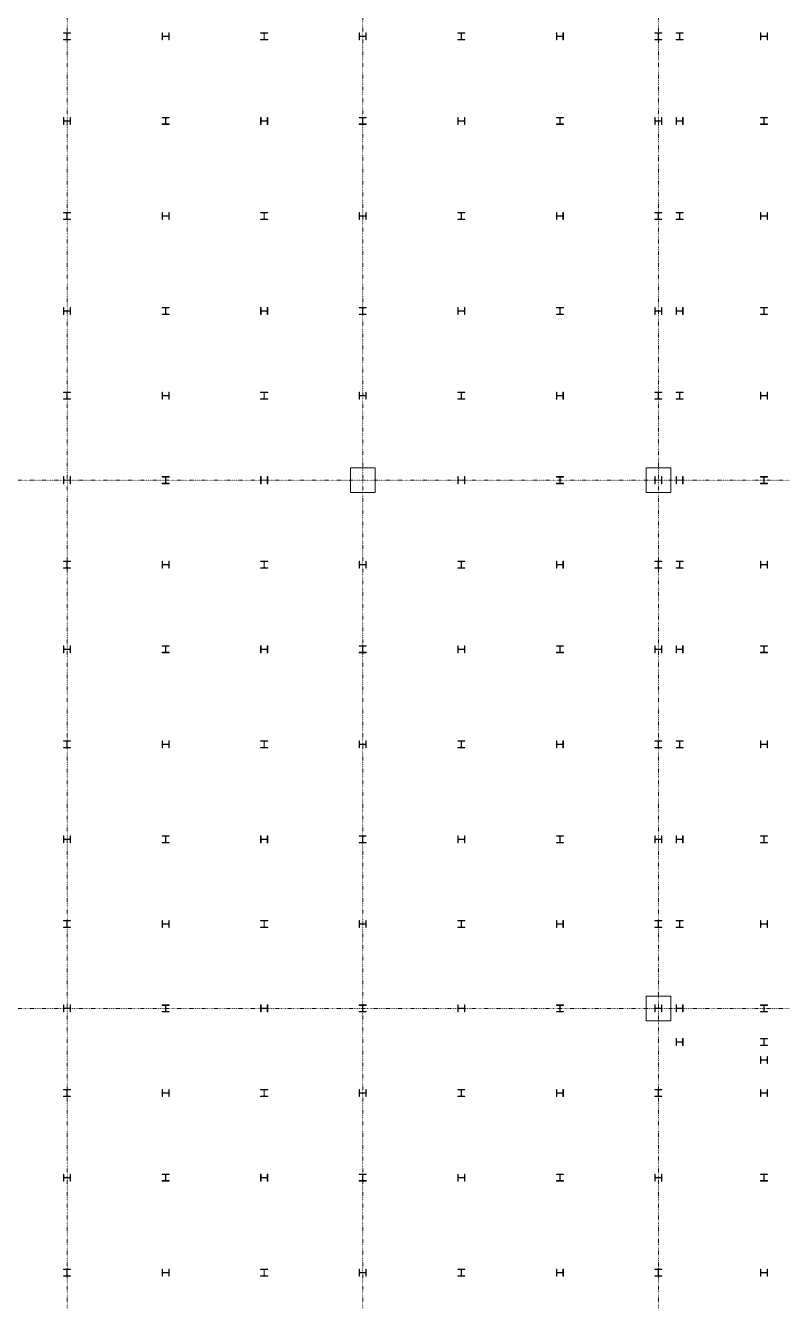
# Model space of a CAD drawing. Extents: x -32000 to 290600, y -111057 to 131250.
# Drawn here: x 109219 to 130725, y 6681 to 42908 of the extents above; entities that cross this region are included whole.
import ezdxf

# ---------------------------------------------------------------- set-up
doc = ezdxf.new("R2010")
doc.units = 0
doc.header["$LTSCALE"] = 5
doc.linetypes.add('H12PL2$0$JJP_三點線', pattern=[0.9, 0.3, -0.15, 0, -0.15, 0, -0.15, 0, -0.15])
doc.layers.add('H12PL2$0$S-COL', color=252, linetype='Continuous')
doc.layers.add('H12PL2$0$S-GRID', color=252, linetype='Continuous')

# ---------------------------------------------------------------- blocks, each defined once
blk = doc.blocks.new('H12PL2')
at = {"layer": 'H12PL2$0$S-COL', "lineweight": 0, "flags": 128}
for points in [[(110500, 42500), (110500, 42512), (110417, 42512, -0.41421356), (110404, 42525), (110404, 42675, -0.41421356), (110417, 42688), (110500, 42688), (110500, 42700), (110300, 42700), (110300, 42688), (110383, 42688, -0.41421356), (110396, 42675), (110396, 42525, -0.41421356), (110383, 42512), (110300, 42512), (110300, 42500)], [(113300, 42700), (113288, 42700), (113288, 42617, -0.41421356), (113275, 42604), (113125, 42604, -0.41421356), (113112, 42617), (113112, 42700), (113100, 42700), (113100, 42500), (113112, 42500), (113112, 42583, -0.41421356), (113125, 42596), (113275, 42596, -0.41421356), (113288, 42583), (113288, 42500), (113300, 42500)], [(116100, 42500), (116100, 42512), (116017, 42512, -0.41421356), (116004, 42525), (116004, 42675, -0.41421356), (116017, 42688), (116100, 42688), (116100, 42700), (115900, 42700), (115900, 42688), (115983, 42688, -0.41421356), (115996, 42675), (115996, 42525, -0.41421356), (115983, 42512), (115900, 42512), (115900, 42500)], [(118900, 42700), (118888, 42700), (118888, 42617, -0.41421356), (118875, 42604), (118725, 42604, -0.41421356), (118712, 42617), (118712, 42700), (118700, 42700), (118700, 42500), (118712, 42500), (118712, 42583, -0.41421356), (118725, 42596), (118875, 42596, -0.41421356), (118888, 42583), (118888, 42500), (118900, 42500)], [(121700, 42500), (121700, 42512), (121617, 42512, -0.41421356), (121604, 42525), (121604, 42675, -0.41421356), (121617, 42688), (121700, 42688), (121700, 42700), (121500, 42700), (121500, 42688), (121583, 42688, -0.41421356), (121596, 42675), (121596, 42525, -0.41421356), (121583, 42512), (121500, 42512), (121500, 42500)], [(124500, 42700), (124488, 42700), (124488, 42617, -0.41421356), (124475, 42604), (124325, 42604, -0.41421356), (124312, 42617), (124312, 42700), (124300, 42700), (124300, 42500), (124312, 42500), (124312, 42583, -0.41421356), (124325, 42596), (124475, 42596, -0.41421356), (124488, 42583), (124488, 42500), (124500, 42500)], [(127300, 42500), (127300, 42512), (127217, 42512, -0.41421356), (127204, 42525), (127204, 42675, -0.41421356), (127217, 42688), (127300, 42688), (127300, 42700), (127100, 42700), (127100, 42688), (127183, 42688, -0.41421356), (127196, 42675), (127196, 42525, -0.41421356), (127183, 42512), (127100, 42512), (127100, 42500)], [(127900, 42500), (127900, 42512), (127817, 42512, -0.41421356), (127804, 42525), (127804, 42675, -0.41421356), (127817, 42688), (127900, 42688), (127900, 42700), (127700, 42700), (127700, 42688), (127783, 42688, -0.41421356), (127796, 42675), (127796, 42525, -0.41421356), (127783, 42512), (127700, 42512), (127700, 42500)], [(130300, 42700), (130288, 42700), (130288, 42617, -0.41421356), (130275, 42604), (130125, 42604, -0.41421356), (130112, 42617), (130112, 42700), (130100, 42700), (130100, 42500), (130112, 42500), (130112, 42583, -0.41421356), (130125, 42596), (130275, 42596, -0.41421356), (130288, 42583), (130288, 42500), (130300, 42500)], [(110500, 40300), (110488, 40300), (110488, 40217, -0.41421356), (110475, 40204), (110325, 40204, -0.41421356), (110312, 40217), (110312, 40300), (110300, 40300), (110300, 40100), (110312, 40100), (110312, 40183, -0.41421356), (110325, 40196), (110475, 40196, -0.41421356), (110488, 40183), (110488, 40100), (110500, 40100)], [(113300, 40100), (113300, 40112), (113217, 40112, -0.41421356), (113204, 40125), (113204, 40275, -0.41421356), (113217, 40288), (113300, 40288), (113300, 40300), (113100, 40300), (113100, 40288), (113183, 40288, -0.41421356), (113196, 40275), (113196, 40125, -0.41421356), (113183, 40112), (113100, 40112), (113100, 40100)], [(116100, 40300), (116088, 40300), (116088, 40217, -0.41421356), (116075, 40204), (115925, 40204, -0.41421356), (115912, 40217), (115912, 40300), (115900, 40300), (115900, 40100), (115912, 40100), (115912, 40183, -0.41421356), (115925, 40196), (116075, 40196, -0.41421356), (116088, 40183), (116088, 40100), (116100, 40100)], [(118900, 40100), (118900, 40112), (118817, 40112, -0.41421356), (118804, 40125), (118804, 40275, -0.41421356), (118817, 40288), (118900, 40288), (118900, 40300), (118700, 40300), (118700, 40288), (118783, 40288, -0.41421356), (118796, 40275), (118796, 40125, -0.41421356), (118783, 40112), (118700, 40112), (118700, 40100)], [(121700, 40300), (121688, 40300), (121688, 40217, -0.41421356), (121675, 40204), (121525, 40204, -0.41421356), (121512, 40217), (121512, 40300), (121500, 40300), (121500, 40100), (121512, 40100), (121512, 40183, -0.41421356), (121525, 40196), (121675, 40196, -0.41421356), (121688, 40183), (121688, 40100), (121700, 40100)], [(124500, 40100), (124500, 40112), (124417, 40112, -0.41421356), (124404, 40125), (124404, 40275, -0.41421356), (124417, 40288), (124500, 40288), (124500, 40300), (124300, 40300), (124300, 40288), (124383, 40288, -0.41421356), (124396, 40275), (124396, 40125, -0.41421356), (124383, 40112), (124300, 40112), (124300, 40100)], [(127300, 40300), (127288, 40300), (127288, 40217, -0.41421356), (127275, 40204), (127125, 40204, -0.41421356), (127112, 40217), (127112, 40300), (127100, 40300), (127100, 40100), (127112, 40100), (127112, 40183, -0.41421356), (127125, 40196), (127275, 40196, -0.41421356), (127288, 40183), (127288, 40100), (127300, 40100)], [(127900, 40300), (127888, 40300), (127888, 40217, -0.41421356), (127875, 40204), (127725, 40204, -0.41421356), (127712, 40217), (127712, 40300), (127700, 40300), (127700, 40100), (127712, 40100), (127712, 40183, -0.41421356), (127725, 40196), (127875, 40196, -0.41421356), (127888, 40183), (127888, 40100), (127900, 40100)], [(130300, 40100), (130300, 40112), (130217, 40112, -0.41421356), (130204, 40125), (130204, 40275, -0.41421356), (130217, 40288), (130300, 40288), (130300, 40300), (130100, 40300), (130100, 40288), (130183, 40288, -0.41421356), (130196, 40275), (130196, 40125, -0.41421356), (130183, 40112), (130100, 40112), (130100, 40100)], [(110500, 37400), (110500, 37412), (110417, 37412, -0.41421356), (110404, 37425), (110404, 37575, -0.41421356), (110417, 37588), (110500, 37588), (110500, 37600), (110300, 37600), (110300, 37588), (110383, 37588, -0.41421356), (110396, 37575), (110396, 37425, -0.41421356), (110383, 37412), (110300, 37412), (110300, 37400)], [(113300, 37600), (113288, 37600), (113288, 37517, -0.41421356), (113275, 37504), (113125, 37504, -0.41421356), (113112, 37517), (113112, 37600), (113100, 37600), (113100, 37400), (113112, 37400), (113112, 37483, -0.41421356), (113125, 37496), (113275, 37496, -0.41421356), (113288, 37483), (113288, 37400), (113300, 37400)], [(116100, 37400), (116100, 37412), (116017, 37412, -0.41421356), (116004, 37425), (116004, 37575, -0.41421356), (116017, 37588), (116100, 37588), (116100, 37600), (115900, 37600), (115900, 37588), (115983, 37588, -0.41421356), (115996, 37575), (115996, 37425, -0.41421356), (115983, 37412), (115900, 37412), (115900, 37400)], [(118900, 37600), (118888, 37600), (118888, 37517, -0.41421356), (118875, 37504), (118725, 37504, -0.41421356), (118712, 37517), (118712, 37600), (118700, 37600), (118700, 37400), (118712, 37400), (118712, 37483, -0.41421356), (118725, 37496), (118875, 37496, -0.41421356), (118888, 37483), (118888, 37400), (118900, 37400)], [(121700, 37400), (121700, 37412), (121617, 37412, -0.41421356), (121604, 37425), (121604, 37575, -0.41421356), (121617, 37588), (121700, 37588), (121700, 37600), (121500, 37600), (121500, 37588), (121583, 37588, -0.41421356), (121596, 37575), (121596, 37425, -0.41421356), (121583, 37412), (121500, 37412), (121500, 37400)], [(124500, 37600), (124488, 37600), (124488, 37517, -0.41421356), (124475, 37504), (124325, 37504, -0.41421356), (124312, 37517), (124312, 37600), (124300, 37600), (124300, 37400), (124312, 37400), (124312, 37483, -0.41421356), (124325, 37496), (124475, 37496, -0.41421356), (124488, 37483), (124488, 37400), (124500, 37400)], [(127300, 37400), (127300, 37412), (127217, 37412, -0.41421356), (127204, 37425), (127204, 37575, -0.41421356), (127217, 37588), (127300, 37588), (127300, 37600), (127100, 37600), (127100, 37588), (127183, 37588, -0.41421356), (127196, 37575), (127196, 37425, -0.41421356), (127183, 37412), (127100, 37412), (127100, 37400)], [(127900, 37400), (127900, 37412), (127817, 37412, -0.41421356), (127804, 37425), (127804, 37575, -0.41421356), (127817, 37588), (127900, 37588), (127900, 37600), (127700, 37600), (127700, 37588), (127783, 37588, -0.41421356), (127796, 37575), (127796, 37425, -0.41421356), (127783, 37412), (127700, 37412), (127700, 37400)], [(130300, 37600), (130288, 37600), (130288, 37517, -0.41421356), (130275, 37504), (130125, 37504, -0.41421356), (130112, 37517), (130112, 37600), (130100, 37600), (130100, 37400), (130112, 37400), (130112, 37483, -0.41421356), (130125, 37496), (130275, 37496, -0.41421356), (130288, 37483), (130288, 37400), (130300, 37400)], [(110500, 34900), (110488, 34900), (110488, 34817, -0.41421356), (110475, 34804), (110325, 34804, -0.41421356), (110312, 34817), (110312, 34900), (110300, 34900), (110300, 34700), (110312, 34700), (110312, 34783, -0.41421356), (110325, 34796), (110475, 34796, -0.41421356), (110488, 34783), (110488, 34700), (110500, 34700)], [(113300, 34700), (113300, 34712), (113217, 34712, -0.41421356), (113204, 34725), (113204, 34875, -0.41421356), (113217, 34888), (113300, 34888), (113300, 34900), (113100, 34900), (113100, 34888), (113183, 34888, -0.41421356), (113196, 34875), (113196, 34725, -0.41421356), (113183, 34712), (113100, 34712), (113100, 34700)], [(116100, 34900), (116088, 34900), (116088, 34817, -0.41421356), (116075, 34804), (115925, 34804, -0.41421356), (115912, 34817), (115912, 34900), (115900, 34900), (115900, 34700), (115912, 34700), (115912, 34783, -0.41421356), (115925, 34796), (116075, 34796, -0.41421356), (116088, 34783), (116088, 34700), (116100, 34700)], [(118900, 34700), (118900, 34712), (118817, 34712, -0.41421356), (118804, 34725), (118804, 34875, -0.41421356), (118817, 34888), (118900, 34888), (118900, 34900), (118700, 34900), (118700, 34888), (118783, 34888, -0.41421356), (118796, 34875), (118796, 34725, -0.41421356), (118783, 34712), (118700, 34712), (118700, 34700)], [(121700, 34900), (121688, 34900), (121688, 34817, -0.41421356), (121675, 34804), (121525, 34804, -0.41421356), (121512, 34817), (121512, 34900), (121500, 34900), (121500, 34700), (121512, 34700), (121512, 34783, -0.41421356), (121525, 34796), (121675, 34796, -0.41421356), (121688, 34783), (121688, 34700), (121700, 34700)], [(124500, 34700), (124500, 34712), (124417, 34712, -0.41421356), (124404, 34725), (124404, 34875, -0.41421356), (124417, 34888), (124500, 34888), (124500, 34900), (124300, 34900), (124300, 34888), (124383, 34888, -0.41421356), (124396, 34875), (124396, 34725, -0.41421356), (124383, 34712), (124300, 34712), (124300, 34700)], [(127300, 34900), (127288, 34900), (127288, 34817, -0.41421356), (127275, 34804), (127125, 34804, -0.41421356), (127112, 34817), (127112, 34900), (127100, 34900), (127100, 34700), (127112, 34700), (127112, 34783, -0.41421356), (127125, 34796), (127275, 34796, -0.41421356), (127288, 34783), (127288, 34700), (127300, 34700)], [(127900, 34900), (127888, 34900), (127888, 34817, -0.41421356), (127875, 34804), (127725, 34804, -0.41421356), (127712, 34817), (127712, 34900), (127700, 34900), (127700, 34700), (127712, 34700), (127712, 34783, -0.41421356), (127725, 34796), (127875, 34796, -0.41421356), (127888, 34783), (127888, 34700), (127900, 34700)], [(130300, 34700), (130300, 34712), (130217, 34712, -0.41421356), (130204, 34725), (130204, 34875, -0.41421356), (130217, 34888), (130300, 34888), (130300, 34900), (130100, 34900), (130100, 34888), (130183, 34888, -0.41421356), (130196, 34875), (130196, 34725, -0.41421356), (130183, 34712), (130100, 34712), (130100, 34700)], [(110500, 32300), (110500, 32312), (110417, 32312, -0.41421356), (110404, 32325), (110404, 32475, -0.41421356), (110417, 32488), (110500, 32488), (110500, 32500), (110300, 32500), (110300, 32488), (110383, 32488, -0.41421356), (110396, 32475), (110396, 32325, -0.41421356), (110383, 32312), (110300, 32312), (110300, 32300)], [(113300, 32500), (113288, 32500), (113288, 32417, -0.41421356), (113275, 32404), (113125, 32404, -0.41421356), (113112, 32417), (113112, 32500), (113100, 32500), (113100, 32300), (113112, 32300), (113112, 32383, -0.41421356), (113125, 32396), (113275, 32396, -0.41421356), (113288, 32383), (113288, 32300), (113300, 32300)], [(116100, 32300), (116100, 32312), (116017, 32312, -0.41421356), (116004, 32325), (116004, 32475, -0.41421356), (116017, 32488), (116100, 32488), (116100, 32500), (115900, 32500), (115900, 32488), (115983, 32488, -0.41421356), (115996, 32475), (115996, 32325, -0.41421356), (115983, 32312), (115900, 32312), (115900, 32300)], [(118900, 32500), (118888, 32500), (118888, 32417, -0.41421356), (118875, 32404), (118725, 32404, -0.41421356), (118712, 32417), (118712, 32500), (118700, 32500), (118700, 32300), (118712, 32300), (118712, 32383, -0.41421356), (118725, 32396), (118875, 32396, -0.41421356), (118888, 32383), (118888, 32300), (118900, 32300)], [(121700, 32300), (121700, 32312), (121617, 32312, -0.41421356), (121604, 32325), (121604, 32475, -0.41421356), (121617, 32488), (121700, 32488), (121700, 32500), (121500, 32500), (121500, 32488), (121583, 32488, -0.41421356), (121596, 32475), (121596, 32325, -0.41421356), (121583, 32312), (121500, 32312), (121500, 32300)], [(124500, 32500), (124488, 32500), (124488, 32417, -0.41421356), (124475, 32404), (124325, 32404, -0.41421356), (124312, 32417), (124312, 32500), (124300, 32500), (124300, 32300), (124312, 32300), (124312, 32383, -0.41421356), (124325, 32396), (124475, 32396, -0.41421356), (124488, 32383), (124488, 32300), (124500, 32300)], [(127300, 32300), (127300, 32312), (127217, 32312, -0.41421356), (127204, 32325), (127204, 32475, -0.41421356), (127217, 32488), (127300, 32488), (127300, 32500), (127100, 32500), (127100, 32488), (127183, 32488, -0.41421356), (127196, 32475), (127196, 32325, -0.41421356), (127183, 32312), (127100, 32312), (127100, 32300)], [(127900, 32300), (127900, 32312), (127817, 32312, -0.41421356), (127804, 32325), (127804, 32475, -0.41421356), (127817, 32488), (127900, 32488), (127900, 32500), (127700, 32500), (127700, 32488), (127783, 32488, -0.41421356), (127796, 32475), (127796, 32325, -0.41421356), (127783, 32312), (127700, 32312), (127700, 32300)], [(130300, 32500), (130288, 32500), (130288, 32417, -0.41421356), (130275, 32404), (130125, 32404, -0.41421356), (130112, 32417), (130112, 32500), (130100, 32500), (130100, 32300), (130112, 32300), (130112, 32383, -0.41421356), (130125, 32396), (130275, 32396, -0.41421356), (130288, 32383), (130288, 32300), (130300, 32300)], [(110500, 30100), (110488, 30100), (110488, 30017, -0.41421356), (110475, 30004), (110325, 30004, -0.41421356), (110312, 30017), (110312, 30100), (110300, 30100), (110300, 29900), (110312, 29900), (110312, 29983, -0.41421356), (110325, 29996), (110475, 29996, -0.41421356), (110488, 29983), (110488, 29900), (110500, 29900)], [(113300, 29900), (113300, 29912), (113217, 29912, -0.41421356), (113204, 29925), (113204, 30075, -0.41421356), (113217, 30088), (113300, 30088), (113300, 30100), (113100, 30100), (113100, 30088), (113183, 30088, -0.41421356), (113196, 30075), (113196, 29925, -0.41421356), (113183, 29912), (113100, 29912), (113100, 29900)], [(116100, 30100), (116088, 30100), (116088, 30017, -0.41421356), (116075, 30004), (115925, 30004, -0.41421356), (115912, 30017), (115912, 30100), (115900, 30100), (115900, 29900), (115912, 29900), (115912, 29983, -0.41421356), (115925, 29996), (116075, 29996, -0.41421356), (116088, 29983), (116088, 29900), (116100, 29900)], [(121700, 30100), (121688, 30100), (121688, 30017, -0.41421356), (121675, 30004), (121525, 30004, -0.41421356), (121512, 30017), (121512, 30100), (121500, 30100), (121500, 29900), (121512, 29900), (121512, 29983, -0.41421356), (121525, 29996), (121675, 29996, -0.41421356), (121688, 29983), (121688, 29900), (121700, 29900)], [(124500, 29900), (124500, 29912), (124417, 29912, -0.41421356), (124404, 29925), (124404, 30075, -0.41421356), (124417, 30088), (124500, 30088), (124500, 30100), (124300, 30100), (124300, 30088), (124383, 30088, -0.41421356), (124396, 30075), (124396, 29925, -0.41421356), (124383, 29912), (124300, 29912), (124300, 29900)], [(127300, 30100), (127288, 30100), (127288, 30017, -0.41421356), (127275, 30004), (127125, 30004, -0.41421356), (127112, 30017), (127112, 30100), (127100, 30100), (127100, 29900), (127112, 29900), (127112, 29983, -0.41421356), (127125, 29996), (127275, 29996, -0.41421356), (127288, 29983), (127288, 29900), (127300, 29900)], [(127900, 30100), (127888, 30100), (127888, 30017, -0.41421356), (127875, 30004), (127725, 30004, -0.41421356), (127712, 30017), (127712, 30100), (127700, 30100), (127700, 29900), (127712, 29900), (127712, 29983, -0.41421356), (127725, 29996), (127875, 29996, -0.41421356), (127888, 29983), (127888, 29900), (127900, 29900)], [(130300, 29900), (130300, 29912), (130217, 29912, -0.41421356), (130204, 29925), (130204, 30075, -0.41421356), (130217, 30088), (130300, 30088), (130300, 30100), (130100, 30100), (130100, 30088), (130183, 30088, -0.41421356), (130196, 30075), (130196, 29925, -0.41421356), (130183, 29912), (130100, 29912), (130100, 29900)], [(110500, 27500), (110500, 27512), (110417, 27512, -0.41421356), (110404, 27525), (110404, 27675, -0.41421356), (110417, 27688), (110500, 27688), (110500, 27700), (110300, 27700), (110300, 27688), (110383, 27688, -0.41421356), (110396, 27675), (110396, 27525, -0.41421356), (110383, 27512), (110300, 27512), (110300, 27500)], [(113300, 27700), (113288, 27700), (113288, 27617, -0.41421356), (113275, 27604), (113125, 27604, -0.41421356), (113112, 27617), (113112, 27700), (113100, 27700), (113100, 27500), (113112, 27500), (113112, 27583, -0.41421356), (113125, 27596), (113275, 27596, -0.41421356), (113288, 27583), (113288, 27500), (113300, 27500)], [(116100, 27500), (116100, 27512), (116017, 27512, -0.41421356), (116004, 27525), (116004, 27675, -0.41421356), (116017, 27688), (116100, 27688), (116100, 27700), (115900, 27700), (115900, 27688), (115983, 27688, -0.41421356), (115996, 27675), (115996, 27525, -0.41421356), (115983, 27512), (115900, 27512), (115900, 27500)], [(118900, 27700), (118888, 27700), (118888, 27617, -0.41421356), (118875, 27604), (118725, 27604, -0.41421356), (118712, 27617), (118712, 27700), (118700, 27700), (118700, 27500), (118712, 27500), (118712, 27583, -0.41421356), (118725, 27596), (118875, 27596, -0.41421356), (118888, 27583), (118888, 27500), (118900, 27500)], [(121700, 27500), (121700, 27512), (121617, 27512, -0.41421356), (121604, 27525), (121604, 27675, -0.41421356), (121617, 27688), (121700, 27688), (121700, 27700), (121500, 27700), (121500, 27688), (121583, 27688, -0.41421356), (121596, 27675), (121596, 27525, -0.41421356), (121583, 27512), (121500, 27512), (121500, 27500)], [(124500, 27700), (124488, 27700), (124488, 27617, -0.41421356), (124475, 27604), (124325, 27604, -0.41421356), (124312, 27617), (124312, 27700), (124300, 27700), (124300, 27500), (124312, 27500), (124312, 27583, -0.41421356), (124325, 27596), (124475, 27596, -0.41421356), (124488, 27583), (124488, 27500), (124500, 27500)], [(127300, 27500), (127300, 27512), (127217, 27512, -0.41421356), (127204, 27525), (127204, 27675, -0.41421356), (127217, 27688), (127300, 27688), (127300, 27700), (127100, 27700), (127100, 27688), (127183, 27688, -0.41421356), (127196, 27675), (127196, 27525, -0.41421356), (127183, 27512), (127100, 27512), (127100, 27500)], [(127900, 27500), (127900, 27512), (127817, 27512, -0.41421356), (127804, 27525), (127804, 27675, -0.41421356), (127817, 27688), (127900, 27688), (127900, 27700), (127700, 27700), (127700, 27688), (127783, 27688, -0.41421356), (127796, 27675), (127796, 27525, -0.41421356), (127783, 27512), (127700, 27512), (127700, 27500)], [(130300, 27700), (130288, 27700), (130288, 27617, -0.41421356), (130275, 27604), (130125, 27604, -0.41421356), (130112, 27617), (130112, 27700), (130100, 27700), (130100, 27500), (130112, 27500), (130112, 27583, -0.41421356), (130125, 27596), (130275, 27596, -0.41421356), (130288, 27583), (130288, 27500), (130300, 27500)], [(110500, 25300), (110488, 25300), (110488, 25217, -0.41421356), (110475, 25204), (110325, 25204, -0.41421356), (110312, 25217), (110312, 25300), (110300, 25300), (110300, 25100), (110312, 25100), (110312, 25183, -0.41421356), (110325, 25196), (110475, 25196, -0.41421356), (110488, 25183), (110488, 25100), (110500, 25100)], [(113300, 25100), (113300, 25112), (113217, 25112, -0.41421356), (113204, 25125), (113204, 25275, -0.41421356), (113217, 25288), (113300, 25288), (113300, 25300), (113100, 25300), (113100, 25288), (113183, 25288, -0.41421356), (113196, 25275), (113196, 25125, -0.41421356), (113183, 25112), (113100, 25112), (113100, 25100)], [(116100, 25300), (116088, 25300), (116088, 25217, -0.41421356), (116075, 25204), (115925, 25204, -0.41421356), (115912, 25217), (115912, 25300), (115900, 25300), (115900, 25100), (115912, 25100), (115912, 25183, -0.41421356), (115925, 25196), (116075, 25196, -0.41421356), (116088, 25183), (116088, 25100), (116100, 25100)], [(118900, 25100), (118900, 25112), (118817, 25112, -0.41421356), (118804, 25125), (118804, 25275, -0.41421356), (118817, 25288), (118900, 25288), (118900, 25300), (118700, 25300), (118700, 25288), (118783, 25288, -0.41421356), (118796, 25275), (118796, 25125, -0.41421356), (118783, 25112), (118700, 25112), (118700, 25100)], [(121700, 25300), (121688, 25300), (121688, 25217, -0.41421356), (121675, 25204), (121525, 25204, -0.41421356), (121512, 25217), (121512, 25300), (121500, 25300), (121500, 25100), (121512, 25100), (121512, 25183, -0.41421356), (121525, 25196), (121675, 25196, -0.41421356), (121688, 25183), (121688, 25100), (121700, 25100)], [(124500, 25100), (124500, 25112), (124417, 25112, -0.41421356), (124404, 25125), (124404, 25275, -0.41421356), (124417, 25288), (124500, 25288), (124500, 25300), (124300, 25300), (124300, 25288), (124383, 25288, -0.41421356), (124396, 25275), (124396, 25125, -0.41421356), (124383, 25112), (124300, 25112), (124300, 25100)], [(127300, 25300), (127288, 25300), (127288, 25217, -0.41421356), (127275, 25204), (127125, 25204, -0.41421356), (127112, 25217), (127112, 25300), (127100, 25300), (127100, 25100), (127112, 25100), (127112, 25183, -0.41421356), (127125, 25196), (127275, 25196, -0.41421356), (127288, 25183), (127288, 25100), (127300, 25100)], [(127900, 25300), (127888, 25300), (127888, 25217, -0.41421356), (127875, 25204), (127725, 25204, -0.41421356), (127712, 25217), (127712, 25300), (127700, 25300), (127700, 25100), (127712, 25100), (127712, 25183, -0.41421356), (127725, 25196), (127875, 25196, -0.41421356), (127888, 25183), (127888, 25100), (127900, 25100)], [(130300, 25100), (130300, 25112), (130217, 25112, -0.41421356), (130204, 25125), (130204, 25275, -0.41421356), (130217, 25288), (130300, 25288), (130300, 25300), (130100, 25300), (130100, 25288), (130183, 25288, -0.41421356), (130196, 25275), (130196, 25125, -0.41421356), (130183, 25112), (130100, 25112), (130100, 25100)], [(110500, 22400), (110500, 22412), (110417, 22412, -0.41421356), (110404, 22425), (110404, 22575, -0.41421356), (110417, 22588), (110500, 22588), (110500, 22600), (110300, 22600), (110300, 22588), (110383, 22588, -0.41421356), (110396, 22575), (110396, 22425, -0.41421356), (110383, 22412), (110300, 22412), (110300, 22400)], [(113300, 22600), (113288, 22600), (113288, 22517, -0.41421356), (113275, 22504), (113125, 22504, -0.41421356), (113112, 22517), (113112, 22600), (113100, 22600), (113100, 22400), (113112, 22400), (113112, 22483, -0.41421356), (113125, 22496), (113275, 22496, -0.41421356), (113288, 22483), (113288, 22400), (113300, 22400)], [(116100, 22400), (116100, 22412), (116017, 22412, -0.41421356), (116004, 22425), (116004, 22575, -0.41421356), (116017, 22588), (116100, 22588), (116100, 22600), (115900, 22600), (115900, 22588), (115983, 22588, -0.41421356), (115996, 22575), (115996, 22425, -0.41421356), (115983, 22412), (115900, 22412), (115900, 22400)], [(118900, 22600), (118888, 22600), (118888, 22517, -0.41421356), (118875, 22504), (118725, 22504, -0.41421356), (118712, 22517), (118712, 22600), (118700, 22600), (118700, 22400), (118712, 22400), (118712, 22483, -0.41421356), (118725, 22496), (118875, 22496, -0.41421356), (118888, 22483), (118888, 22400), (118900, 22400)], [(121700, 22400), (121700, 22412), (121617, 22412, -0.41421356), (121604, 22425), (121604, 22575, -0.41421356), (121617, 22588), (121700, 22588), (121700, 22600), (121500, 22600), (121500, 22588), (121583, 22588, -0.41421356), (121596, 22575), (121596, 22425, -0.41421356), (121583, 22412), (121500, 22412), (121500, 22400)], [(124500, 22600), (124488, 22600), (124488, 22517, -0.41421356), (124475, 22504), (124325, 22504, -0.41421356), (124312, 22517), (124312, 22600), (124300, 22600), (124300, 22400), (124312, 22400), (124312, 22483, -0.41421356), (124325, 22496), (124475, 22496, -0.41421356), (124488, 22483), (124488, 22400), (124500, 22400)], [(127300, 22400), (127300, 22412), (127217, 22412, -0.41421356), (127204, 22425), (127204, 22575, -0.41421356), (127217, 22588), (127300, 22588), (127300, 22600), (127100, 22600), (127100, 22588), (127183, 22588, -0.41421356), (127196, 22575), (127196, 22425, -0.41421356), (127183, 22412), (127100, 22412), (127100, 22400)], [(127900, 22400), (127900, 22412), (127817, 22412, -0.41421356), (127804, 22425), (127804, 22575, -0.41421356), (127817, 22588), (127900, 22588), (127900, 22600), (127700, 22600), (127700, 22588), (127783, 22588, -0.41421356), (127796, 22575), (127796, 22425, -0.41421356), (127783, 22412), (127700, 22412), (127700, 22400)], [(130300, 22600), (130288, 22600), (130288, 22517, -0.41421356), (130275, 22504), (130125, 22504, -0.41421356), (130112, 22517), (130112, 22600), (130100, 22600), (130100, 22400), (130112, 22400), (130112, 22483, -0.41421356), (130125, 22496), (130275, 22496, -0.41421356), (130288, 22483), (130288, 22400), (130300, 22400)], [(110500, 19900), (110488, 19900), (110488, 19817, -0.41421356), (110475, 19804), (110325, 19804, -0.41421356), (110312, 19817), (110312, 19900), (110300, 19900), (110300, 19700), (110312, 19700), (110312, 19783, -0.41421356), (110325, 19796), (110475, 19796, -0.41421356), (110488, 19783), (110488, 19700), (110500, 19700)], [(113300, 19700), (113300, 19712), (113217, 19712, -0.41421356), (113204, 19725), (113204, 19875, -0.41421356), (113217, 19888), (113300, 19888), (113300, 19900), (113100, 19900), (113100, 19888), (113183, 19888, -0.41421356), (113196, 19875), (113196, 19725, -0.41421356), (113183, 19712), (113100, 19712), (113100, 19700)], [(116100, 19900), (116088, 19900), (116088, 19817, -0.41421356), (116075, 19804), (115925, 19804, -0.41421356), (115912, 19817), (115912, 19900), (115900, 19900), (115900, 19700), (115912, 19700), (115912, 19783, -0.41421356), (115925, 19796), (116075, 19796, -0.41421356), (116088, 19783), (116088, 19700), (116100, 19700)], [(118900, 19700), (118900, 19712), (118817, 19712, -0.41421356), (118804, 19725), (118804, 19875, -0.41421356), (118817, 19888), (118900, 19888), (118900, 19900), (118700, 19900), (118700, 19888), (118783, 19888, -0.41421356), (118796, 19875), (118796, 19725, -0.41421356), (118783, 19712), (118700, 19712), (118700, 19700)], [(121700, 19900), (121688, 19900), (121688, 19817, -0.41421356), (121675, 19804), (121525, 19804, -0.41421356), (121512, 19817), (121512, 19900), (121500, 19900), (121500, 19700), (121512, 19700), (121512, 19783, -0.41421356), (121525, 19796), (121675, 19796, -0.41421356), (121688, 19783), (121688, 19700), (121700, 19700)], [(124500, 19700), (124500, 19712), (124417, 19712, -0.41421356), (124404, 19725), (124404, 19875, -0.41421356), (124417, 19888), (124500, 19888), (124500, 19900), (124300, 19900), (124300, 19888), (124383, 19888, -0.41421356), (124396, 19875), (124396, 19725, -0.41421356), (124383, 19712), (124300, 19712), (124300, 19700)], [(127300, 19900), (127288, 19900), (127288, 19817, -0.41421356), (127275, 19804), (127125, 19804, -0.41421356), (127112, 19817), (127112, 19900), (127100, 19900), (127100, 19700), (127112, 19700), (127112, 19783, -0.41421356), (127125, 19796), (127275, 19796, -0.41421356), (127288, 19783), (127288, 19700), (127300, 19700)], [(127900, 19900), (127888, 19900), (127888, 19817, -0.41421356), (127875, 19804), (127725, 19804, -0.41421356), (127712, 19817), (127712, 19900), (127700, 19900), (127700, 19700), (127712, 19700), (127712, 19783, -0.41421356), (127725, 19796), (127875, 19796, -0.41421356), (127888, 19783), (127888, 19700), (127900, 19700)], [(130300, 19700), (130300, 19712), (130217, 19712, -0.41421356), (130204, 19725), (130204, 19875, -0.41421356), (130217, 19888), (130300, 19888), (130300, 19900), (130100, 19900), (130100, 19888), (130183, 19888, -0.41421356), (130196, 19875), (130196, 19725, -0.41421356), (130183, 19712), (130100, 19712), (130100, 19700)], [(110500, 17300), (110500, 17312), (110417, 17312, -0.41421356), (110404, 17325), (110404, 17475, -0.41421356), (110417, 17488), (110500, 17488), (110500, 17500), (110300, 17500), (110300, 17488), (110383, 17488, -0.41421356), (110396, 17475), (110396, 17325, -0.41421356), (110383, 17312), (110300, 17312), (110300, 17300)], [(113300, 17500), (113288, 17500), (113288, 17417, -0.41421356), (113275, 17404), (113125, 17404, -0.41421356), (113112, 17417), (113112, 17500), (113100, 17500), (113100, 17300), (113112, 17300), (113112, 17383, -0.41421356), (113125, 17396), (113275, 17396, -0.41421356), (113288, 17383), (113288, 17300), (113300, 17300)], [(116100, 17300), (116100, 17312), (116017, 17312, -0.41421356), (116004, 17325), (116004, 17475, -0.41421356), (116017, 17488), (116100, 17488), (116100, 17500), (115900, 17500), (115900, 17488), (115983, 17488, -0.41421356), (115996, 17475), (115996, 17325, -0.41421356), (115983, 17312), (115900, 17312), (115900, 17300)], [(118900, 17500), (118888, 17500), (118888, 17417, -0.41421356), (118875, 17404), (118725, 17404, -0.41421356), (118712, 17417), (118712, 17500), (118700, 17500), (118700, 17300), (118712, 17300), (118712, 17383, -0.41421356), (118725, 17396), (118875, 17396, -0.41421356), (118888, 17383), (118888, 17300), (118900, 17300)], [(121700, 17300), (121700, 17312), (121617, 17312, -0.41421356), (121604, 17325), (121604, 17475, -0.41421356), (121617, 17488), (121700, 17488), (121700, 17500), (121500, 17500), (121500, 17488), (121583, 17488, -0.41421356), (121596, 17475), (121596, 17325, -0.41421356), (121583, 17312), (121500, 17312), (121500, 17300)], [(124500, 17500), (124488, 17500), (124488, 17417, -0.41421356), (124475, 17404), (124325, 17404, -0.41421356), (124312, 17417), (124312, 17500), (124300, 17500), (124300, 17300), (124312, 17300), (124312, 17383, -0.41421356), (124325, 17396), (124475, 17396, -0.41421356), (124488, 17383), (124488, 17300), (124500, 17300)], [(127300, 17300), (127300, 17312), (127217, 17312, -0.41421356), (127204, 17325), (127204, 17475, -0.41421356), (127217, 17488), (127300, 17488), (127300, 17500), (127100, 17500), (127100, 17488), (127183, 17488, -0.41421356), (127196, 17475), (127196, 17325, -0.41421356), (127183, 17312), (127100, 17312), (127100, 17300)], [(127900, 17300), (127900, 17312), (127817, 17312, -0.41421356), (127804, 17325), (127804, 17475, -0.41421356), (127817, 17488), (127900, 17488), (127900, 17500), (127700, 17500), (127700, 17488), (127783, 17488, -0.41421356), (127796, 17475), (127796, 17325, -0.41421356), (127783, 17312), (127700, 17312), (127700, 17300)], [(130300, 17500), (130288, 17500), (130288, 17417, -0.41421356), (130275, 17404), (130125, 17404, -0.41421356), (130112, 17417), (130112, 17500), (130100, 17500), (130100, 17300), (130112, 17300), (130112, 17383, -0.41421356), (130125, 17396), (130275, 17396, -0.41421356), (130288, 17383), (130288, 17300), (130300, 17300)], [(110500, 15100), (110488, 15100), (110488, 15017, -0.41421356), (110475, 15004), (110325, 15004, -0.41421356), (110312, 15017), (110312, 15100), (110300, 15100), (110300, 14900), (110312, 14900), (110312, 14983, -0.41421356), (110325, 14996), (110475, 14996, -0.41421356), (110488, 14983), (110488, 14900), (110500, 14900)], [(113300, 14900), (113300, 14912), (113217, 14912, -0.41421356), (113204, 14925), (113204, 15075, -0.41421356), (113217, 15088), (113300, 15088), (113300, 15100), (113100, 15100), (113100, 15088), (113183, 15088, -0.41421356), (113196, 15075), (113196, 14925, -0.41421356), (113183, 14912), (113100, 14912), (113100, 14900)], [(116100, 15100), (116088, 15100), (116088, 15017, -0.41421356), (116075, 15004), (115925, 15004, -0.41421356), (115912, 15017), (115912, 15100), (115900, 15100), (115900, 14900), (115912, 14900), (115912, 14983, -0.41421356), (115925, 14996), (116075, 14996, -0.41421356), (116088, 14983), (116088, 14900), (116100, 14900)], [(118900, 14900), (118900, 14912), (118817, 14912, -0.41421356), (118804, 14925), (118804, 15075, -0.41421356), (118817, 15088), (118900, 15088), (118900, 15100), (118700, 15100), (118700, 15088), (118783, 15088, -0.41421356), (118796, 15075), (118796, 14925, -0.41421356), (118783, 14912), (118700, 14912), (118700, 14900)], [(121700, 15100), (121688, 15100), (121688, 15017, -0.41421356), (121675, 15004), (121525, 15004, -0.41421356), (121512, 15017), (121512, 15100), (121500, 15100), (121500, 14900), (121512, 14900), (121512, 14983, -0.41421356), (121525, 14996), (121675, 14996, -0.41421356), (121688, 14983), (121688, 14900), (121700, 14900)], [(124500, 14900), (124500, 14912), (124417, 14912, -0.41421356), (124404, 14925), (124404, 15075, -0.41421356), (124417, 15088), (124500, 15088), (124500, 15100), (124300, 15100), (124300, 15088), (124383, 15088, -0.41421356), (124396, 15075), (124396, 14925, -0.41421356), (124383, 14912), (124300, 14912), (124300, 14900)], [(127300, 15100), (127288, 15100), (127288, 15017, -0.41421356), (127275, 15004), (127125, 15004, -0.41421356), (127112, 15017), (127112, 15100), (127100, 15100), (127100, 14900), (127112, 14900), (127112, 14983, -0.41421356), (127125, 14996), (127275, 14996, -0.41421356), (127288, 14983), (127288, 14900), (127300, 14900)], [(127900, 15100), (127888, 15100), (127888, 15017, -0.41421356), (127875, 15004), (127725, 15004, -0.41421356), (127712, 15017), (127712, 15100), (127700, 15100), (127700, 14900), (127712, 14900), (127712, 14983, -0.41421356), (127725, 14996), (127875, 14996, -0.41421356), (127888, 14983), (127888, 14900), (127900, 14900)], [(130300, 14900), (130300, 14912), (130217, 14912, -0.41421356), (130204, 14925), (130204, 15075, -0.41421356), (130217, 15088), (130300, 15088), (130300, 15100), (130100, 15100), (130100, 15088), (130183, 15088, -0.41421356), (130196, 15075), (130196, 14925, -0.41421356), (130183, 14912), (130100, 14912), (130100, 14900)], [(127900, 14150), (127888, 14150), (127888, 14067, -0.41421356), (127875, 14054), (127725, 14054, -0.41421356), (127712, 14067), (127712, 14150), (127700, 14150), (127700, 13950), (127712, 13950), (127712, 14033, -0.41421356), (127725, 14046), (127875, 14046, -0.41421356), (127888, 14033), (127888, 13950), (127900, 13950)], [(130300, 13950), (130300, 13962), (130217, 13962, -0.41421356), (130204, 13975), (130204, 14125, -0.41421356), (130217, 14138), (130300, 14138), (130300, 14150), (130100, 14150), (130100, 14138), (130183, 14138, -0.41421356), (130196, 14125), (130196, 13975, -0.41421356), (130183, 13962), (130100, 13962), (130100, 13950)], [(130300, 13635), (130288, 13635), (130288, 13552, -0.41421356), (130275, 13539), (130125, 13539, -0.41421356), (130112, 13552), (130112, 13635), (130100, 13635), (130100, 13435), (130112, 13435), (130112, 13518, -0.41421356), (130125, 13531), (130275, 13531, -0.41421356), (130288, 13518), (130288, 13435), (130300, 13435)], [(110500, 12500), (110500, 12512), (110417, 12512, -0.41421356), (110404, 12525), (110404, 12675, -0.41421356), (110417, 12688), (110500, 12688), (110500, 12700), (110300, 12700), (110300, 12688), (110383, 12688, -0.41421356), (110396, 12675), (110396, 12525, -0.41421356), (110383, 12512), (110300, 12512), (110300, 12500)], [(113300, 12700), (113288, 12700), (113288, 12617, -0.41421356), (113275, 12604), (113125, 12604, -0.41421356), (113112, 12617), (113112, 12700), (113100, 12700), (113100, 12500), (113112, 12500), (113112, 12583, -0.41421356), (113125, 12596), (113275, 12596, -0.41421356), (113288, 12583), (113288, 12500), (113300, 12500)], [(116100, 12500), (116100, 12512), (116017, 12512, -0.41421356), (116004, 12525), (116004, 12675, -0.41421356), (116017, 12688), (116100, 12688), (116100, 12700), (115900, 12700), (115900, 12688), (115983, 12688, -0.41421356), (115996, 12675), (115996, 12525, -0.41421356), (115983, 12512), (115900, 12512), (115900, 12500)], [(118900, 12700), (118888, 12700), (118888, 12617, -0.41421356), (118875, 12604), (118725, 12604, -0.41421356), (118712, 12617), (118712, 12700), (118700, 12700), (118700, 12500), (118712, 12500), (118712, 12583, -0.41421356), (118725, 12596), (118875, 12596, -0.41421356), (118888, 12583), (118888, 12500), (118900, 12500)], [(121700, 12500), (121700, 12512), (121617, 12512, -0.41421356), (121604, 12525), (121604, 12675, -0.41421356), (121617, 12688), (121700, 12688), (121700, 12700), (121500, 12700), (121500, 12688), (121583, 12688, -0.41421356), (121596, 12675), (121596, 12525, -0.41421356), (121583, 12512), (121500, 12512), (121500, 12500)], [(124500, 12700), (124488, 12700), (124488, 12617, -0.41421356), (124475, 12604), (124325, 12604, -0.41421356), (124312, 12617), (124312, 12700), (124300, 12700), (124300, 12500), (124312, 12500), (124312, 12583, -0.41421356), (124325, 12596), (124475, 12596, -0.41421356), (124488, 12583), (124488, 12500), (124500, 12500)], [(127300, 12500), (127300, 12512), (127217, 12512, -0.41421356), (127204, 12525), (127204, 12675, -0.41421356), (127217, 12688), (127300, 12688), (127300, 12700), (127100, 12700), (127100, 12688), (127183, 12688, -0.41421356), (127196, 12675), (127196, 12525, -0.41421356), (127183, 12512), (127100, 12512), (127100, 12500)], [(130300, 12700), (130288, 12700), (130288, 12617, -0.41421356), (130275, 12604), (130125, 12604, -0.41421356), (130112, 12617), (130112, 12700), (130100, 12700), (130100, 12500), (130112, 12500), (130112, 12583, -0.41421356), (130125, 12596), (130275, 12596, -0.41421356), (130288, 12583), (130288, 12500), (130300, 12500)], [(110500, 10300), (110488, 10300), (110488, 10217, -0.41421356), (110475, 10204), (110325, 10204, -0.41421356), (110312, 10217), (110312, 10300), (110300, 10300), (110300, 10100), (110312, 10100), (110312, 10183, -0.41421356), (110325, 10196), (110475, 10196, -0.41421356), (110488, 10183), (110488, 10100), (110500, 10100)], [(113300, 10100), (113300, 10112), (113217, 10112, -0.41421356), (113204, 10125), (113204, 10275, -0.41421356), (113217, 10288), (113300, 10288), (113300, 10300), (113100, 10300), (113100, 10288), (113183, 10288, -0.41421356), (113196, 10275), (113196, 10125, -0.41421356), (113183, 10112), (113100, 10112), (113100, 10100)], [(116100, 10300), (116088, 10300), (116088, 10217, -0.41421356), (116075, 10204), (115925, 10204, -0.41421356), (115912, 10217), (115912, 10300), (115900, 10300), (115900, 10100), (115912, 10100), (115912, 10183, -0.41421356), (115925, 10196), (116075, 10196, -0.41421356), (116088, 10183), (116088, 10100), (116100, 10100)], [(118900, 10100), (118900, 10112), (118817, 10112, -0.41421356), (118804, 10125), (118804, 10275, -0.41421356), (118817, 10288), (118900, 10288), (118900, 10300), (118700, 10300), (118700, 10288), (118783, 10288, -0.41421356), (118796, 10275), (118796, 10125, -0.41421356), (118783, 10112), (118700, 10112), (118700, 10100)], [(121700, 10300), (121688, 10300), (121688, 10217, -0.41421356), (121675, 10204), (121525, 10204, -0.41421356), (121512, 10217), (121512, 10300), (121500, 10300), (121500, 10100), (121512, 10100), (121512, 10183, -0.41421356), (121525, 10196), (121675, 10196, -0.41421356), (121688, 10183), (121688, 10100), (121700, 10100)], [(124500, 10100), (124500, 10112), (124417, 10112, -0.41421356), (124404, 10125), (124404, 10275, -0.41421356), (124417, 10288), (124500, 10288), (124500, 10300), (124300, 10300), (124300, 10288), (124383, 10288, -0.41421356), (124396, 10275), (124396, 10125, -0.41421356), (124383, 10112), (124300, 10112), (124300, 10100)], [(127300, 10300), (127288, 10300), (127288, 10217, -0.41421356), (127275, 10204), (127125, 10204, -0.41421356), (127112, 10217), (127112, 10300), (127100, 10300), (127100, 10100), (127112, 10100), (127112, 10183, -0.41421356), (127125, 10196), (127275, 10196, -0.41421356), (127288, 10183), (127288, 10100), (127300, 10100)], [(130300, 10100), (130300, 10112), (130217, 10112, -0.41421356), (130204, 10125), (130204, 10275, -0.41421356), (130217, 10288), (130300, 10288), (130300, 10300), (130100, 10300), (130100, 10288), (130183, 10288, -0.41421356), (130196, 10275), (130196, 10125, -0.41421356), (130183, 10112), (130100, 10112), (130100, 10100)], [(110500, 7400), (110500, 7412), (110417, 7412, -0.41421356), (110404, 7425), (110404, 7575, -0.41421356), (110417, 7588), (110500, 7588), (110500, 7600), (110300, 7600), (110300, 7588), (110383, 7588, -0.41421356), (110396, 7575), (110396, 7425, -0.41421356), (110383, 7412), (110300, 7412), (110300, 7400)], [(113300, 7600), (113288, 7600), (113288, 7517, -0.41421356), (113275, 7504), (113125, 7504, -0.41421356), (113112, 7517), (113112, 7600), (113100, 7600), (113100, 7400), (113112, 7400), (113112, 7483, -0.41421356), (113125, 7496), (113275, 7496, -0.41421356), (113288, 7483), (113288, 7400), (113300, 7400)], [(116100, 7400), (116100, 7412), (116017, 7412, -0.41421356), (116004, 7425), (116004, 7575, -0.41421356), (116017, 7588), (116100, 7588), (116100, 7600), (115900, 7600), (115900, 7588), (115983, 7588, -0.41421356), (115996, 7575), (115996, 7425, -0.41421356), (115983, 7412), (115900, 7412), (115900, 7400)], [(118900, 7600), (118888, 7600), (118888, 7517, -0.41421356), (118875, 7504), (118725, 7504, -0.41421356), (118712, 7517), (118712, 7600), (118700, 7600), (118700, 7400), (118712, 7400), (118712, 7483, -0.41421356), (118725, 7496), (118875, 7496, -0.41421356), (118888, 7483), (118888, 7400), (118900, 7400)], [(121700, 7400), (121700, 7412), (121617, 7412, -0.41421356), (121604, 7425), (121604, 7575, -0.41421356), (121617, 7588), (121700, 7588), (121700, 7600), (121500, 7600), (121500, 7588), (121583, 7588, -0.41421356), (121596, 7575), (121596, 7425, -0.41421356), (121583, 7412), (121500, 7412), (121500, 7400)], [(124500, 7600), (124488, 7600), (124488, 7517, -0.41421356), (124475, 7504), (124325, 7504, -0.41421356), (124312, 7517), (124312, 7600), (124300, 7600), (124300, 7400), (124312, 7400), (124312, 7483, -0.41421356), (124325, 7496), (124475, 7496, -0.41421356), (124488, 7483), (124488, 7400), (124500, 7400)], [(127300, 7400), (127300, 7412), (127217, 7412, -0.41421356), (127204, 7425), (127204, 7575, -0.41421356), (127217, 7588), (127300, 7588), (127300, 7600), (127100, 7600), (127100, 7588), (127183, 7588, -0.41421356), (127196, 7575), (127196, 7425, -0.41421356), (127183, 7412), (127100, 7412), (127100, 7400)], [(130300, 7600), (130288, 7600), (130288, 7517, -0.41421356), (130275, 7504), (130125, 7504, -0.41421356), (130112, 7517), (130112, 7600), (130100, 7600), (130100, 7400), (130112, 7400), (130112, 7483, -0.41421356), (130125, 7496), (130275, 7496, -0.41421356), (130288, 7483), (130288, 7400), (130300, 7400)]]:
    blk.add_lwpolyline(points, format="xyb", close=True, dxfattribs=at)
for points in [[(118450, 29650), (119150, 29650), (119150, 30350), (118450, 30350)], [(126850, 29650), (127550, 29650), (127550, 30350), (126850, 30350)], [(126850, 14650), (127550, 14650), (127550, 15350), (126850, 15350)]]:
    blk.add_lwpolyline(points, close=True, dxfattribs=at)
at = {"layer": 'H12PL2$0$S-GRID', "linetype": 'H12PL2$0$JJP_三點線', "lineweight": 0}
for p, q in [((110400, 128250), (110400, -28000)), ((118800, 128250), (118800, -28000)), ((127200, 128250), (127200, -28000)), ((-29000, 30000), (289600, 30000)), ((-29000, 15000), (289600, 15000))]:
    blk.add_line(p, q, dxfattribs=at)

msp = doc.modelspace()

# ---------------------------------------------------------------- block references
msp.add_blockref('H12PL2', (0, 0))

doc.saveas('drawing.dxf')
